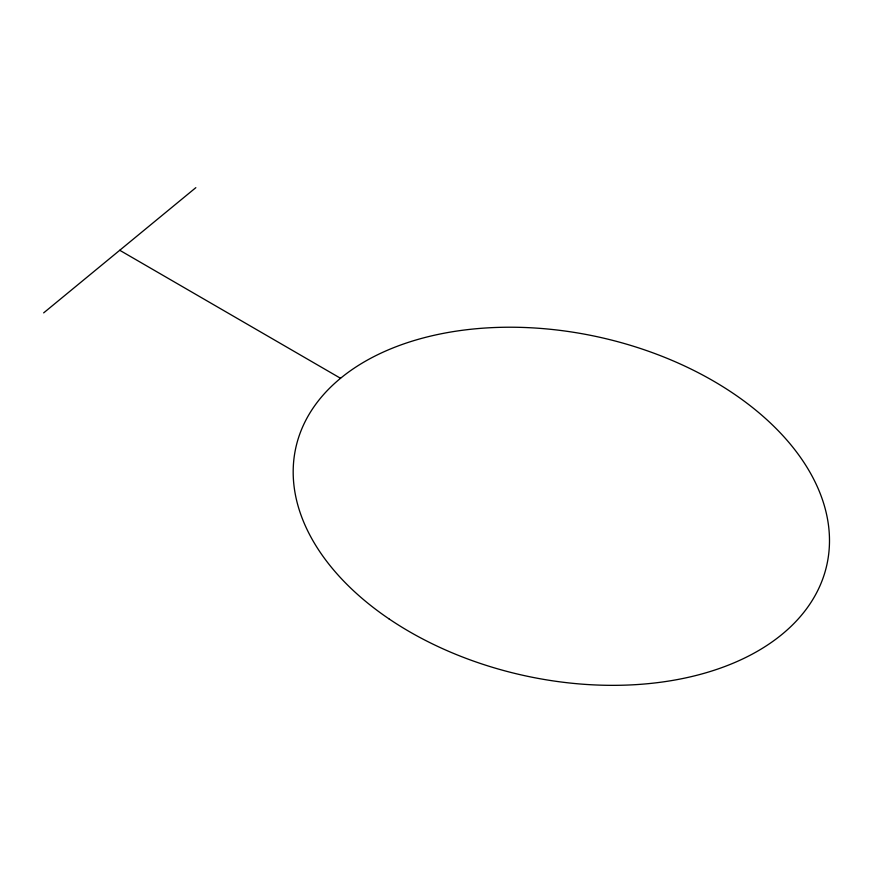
<?xml version="1.0" encoding="UTF-8"?>
<svg xmlns="http://www.w3.org/2000/svg" width="873" height="873" viewBox="0 0 873 873"><rect width="100%" height="100%" fill="white"/><g stroke="black" fill="none" stroke-linecap="round" stroke-linejoin="round"><path stroke-width="1.31" d="M43.65 312.883L195.836 187.662M119.743 250.278L340.535 378.282M388.845 618.761A271.907 173.323 12.4 0 0 825.389 570.702A271.907 173.323 12.4 0 0 469.75 329.383A271.907 173.323 12.4 0 0 388.845 618.761"/></g></svg>
